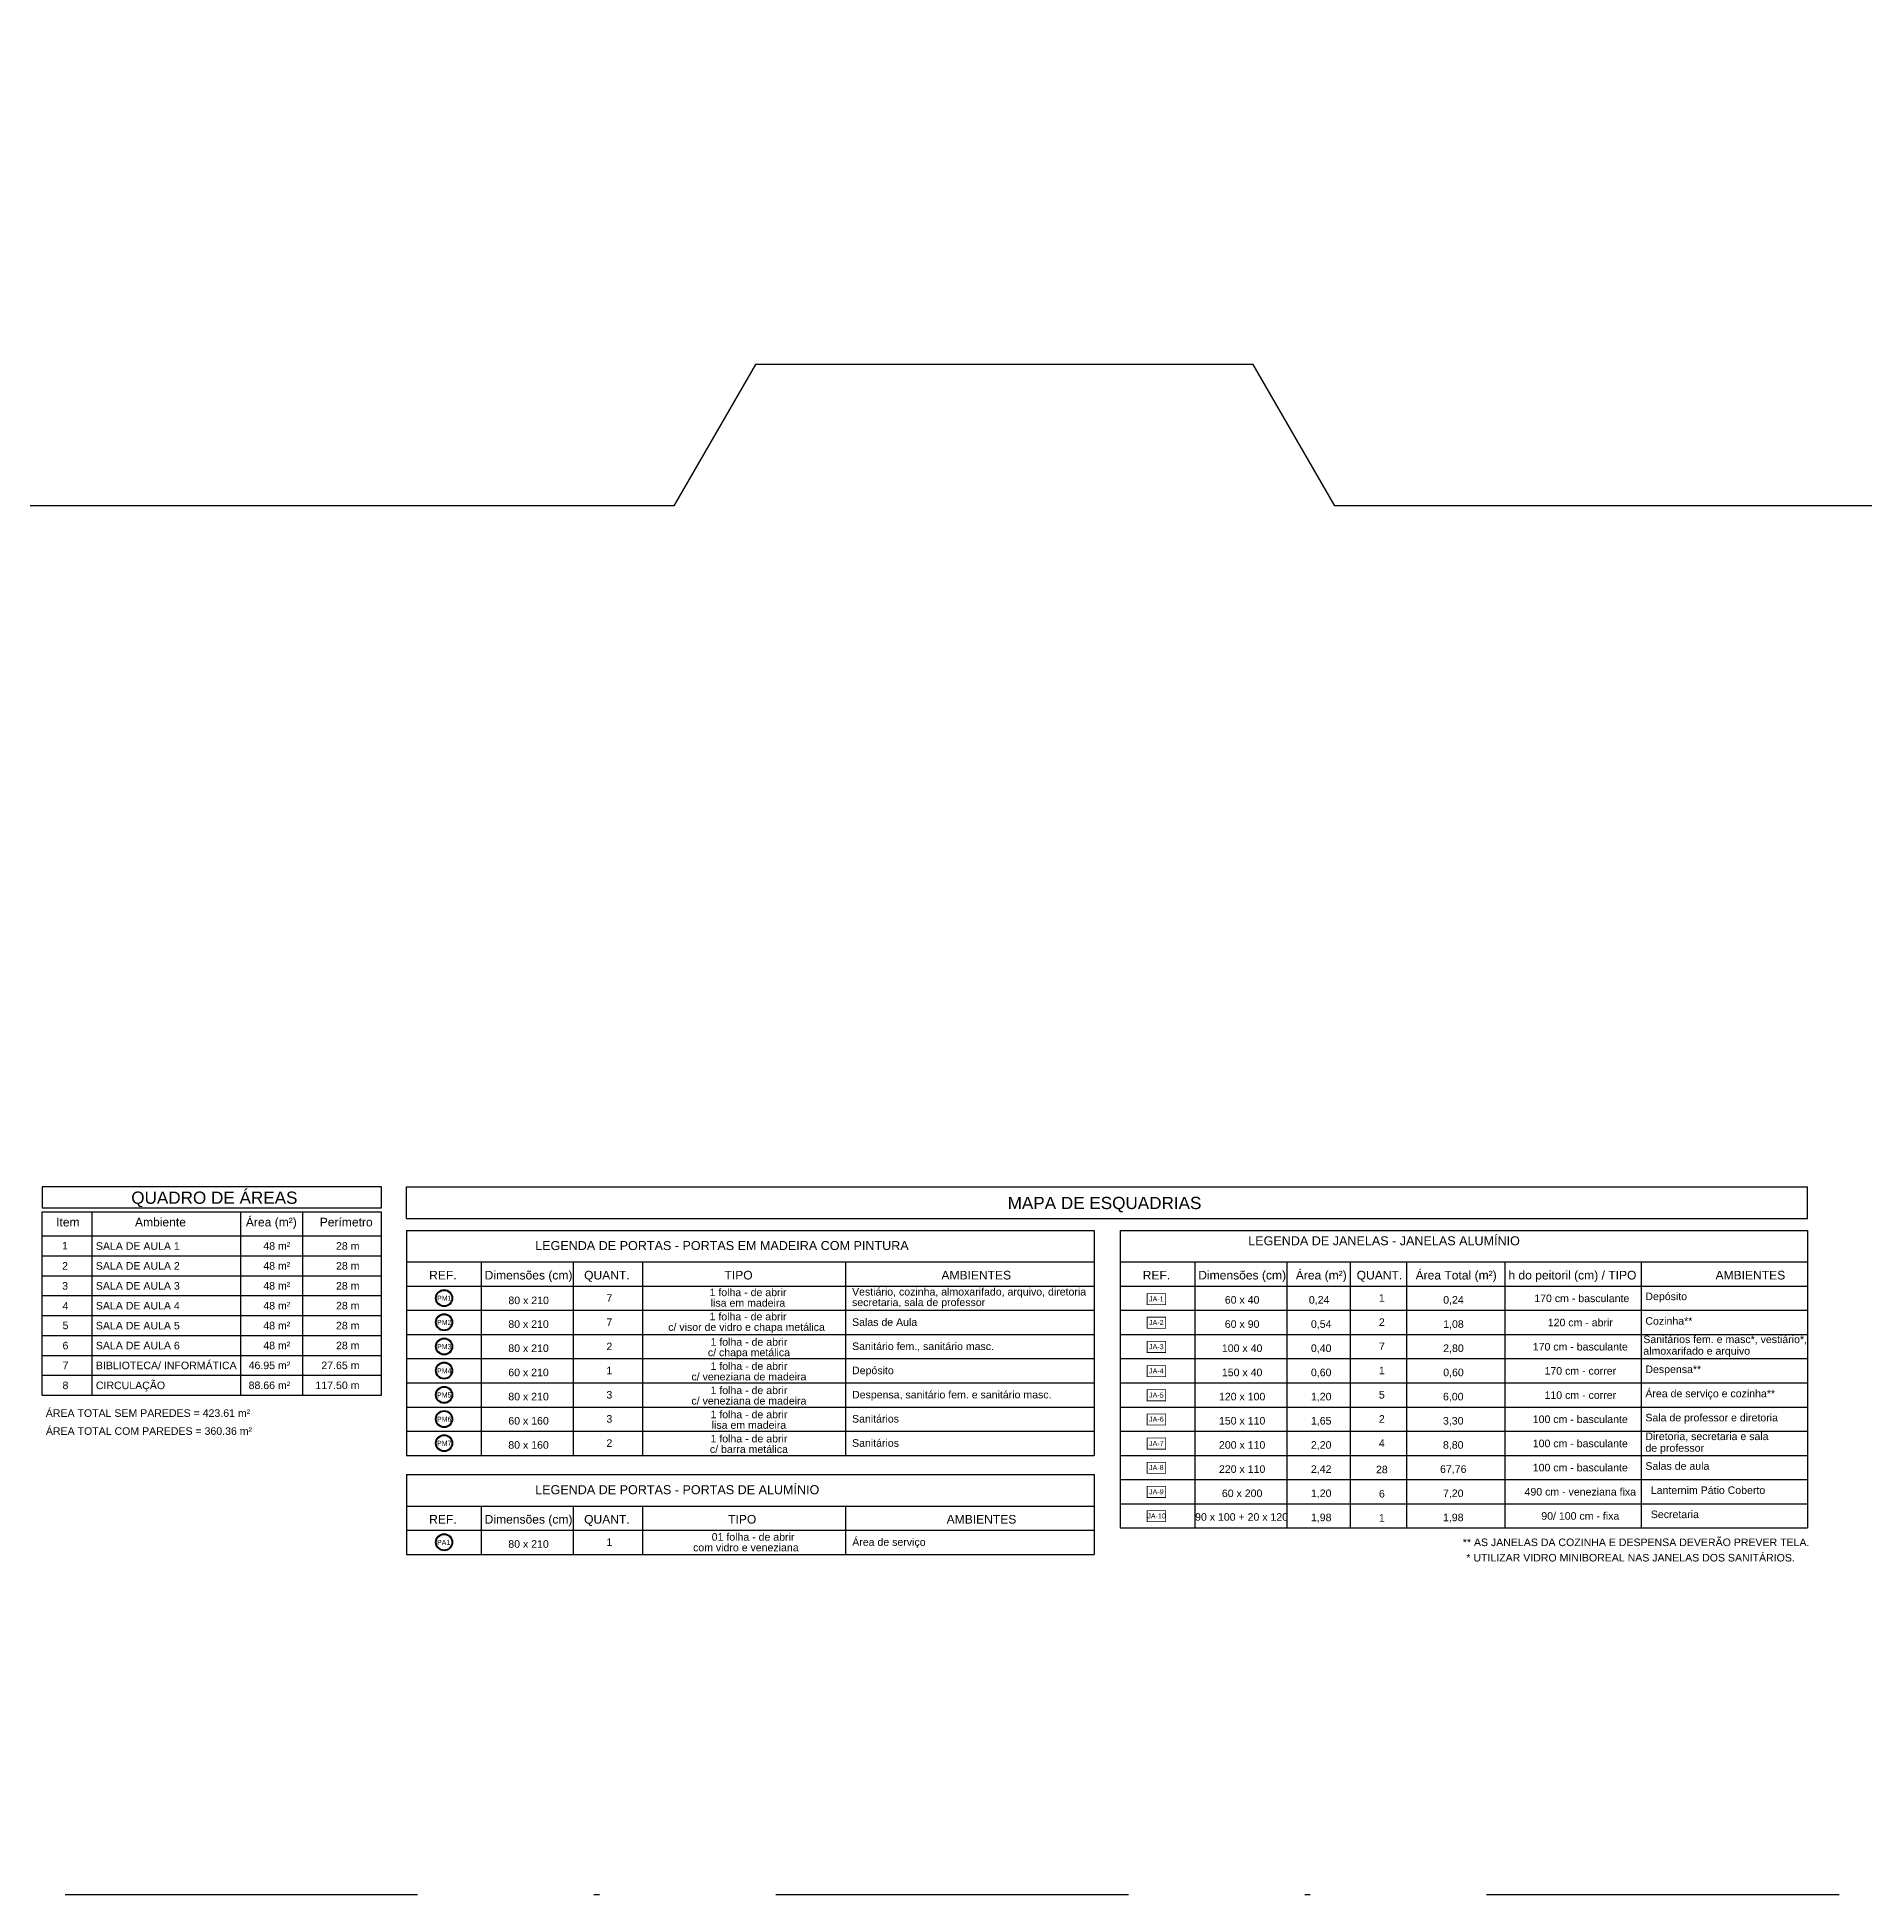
# Model space of a CAD drawing. Extents: x 183 to 373, y 23 to 105.
# Drawn here: x 302.51 to 335.42, y 23.15 to 56.61 of the extents above; entities that cross this region are included whole.
import ezdxf
from ezdxf.enums import TextEntityAlignment as Align

# ---------------------------------------------------------------- set-up
doc = ezdxf.new("R2010")
doc.units = 0
doc.header["$LTSCALE"] = 0.005
doc.linetypes.add('DASHDOT', pattern=[25.4, 12.7, -6.35, 0, -6.35])
doc.layers.get('0').update_dxf_attribs({"linetype": 'CONTINUOUS'})
for name, color, linetype in [('A-01', 1, 'CONTINUOUS'), ('A-COTAS', 1, 'CONTINUOUS'), ('A-TEXTO', 3, 'CONTINUOUS'), ('ARQ-SMB-1_100', 1, 'CONTINUOUS'), ('ARQ-TXT-1_100', 2, 'CONTINUOUS'), ('PAREDE2', 140, 'CONTINUOUS'), ('TEXTO', 3, 'CONTINUOUS')]:
    doc.layers.add(name, color=color, linetype=linetype)
doc.styles.add('A16-E50', font='arial.ttf', dxfattribs={"height": 0.08})
doc.styles.add('STYLE1', font='arial.ttf', dxfattribs={"height": 0.2})

msp = doc.modelspace()

# ---------------------------------------------------------------- hatches: boundary and pattern name
at = {"layer": 'ARQ-SMB-1_100'}
h = msp.add_hatch(color=252, dxfattribs=at)
edge = h.paths.add_edge_path()
edge.add_arc((309.837, 33.9), 0.153, 0, 360)
edge = h.paths.add_edge_path(flags=17)
edge.add_arc((309.837, 33.9), 0.14, 0, 360)
h = msp.add_hatch(color=252, dxfattribs=at)
edge = h.paths.add_edge_path()
edge.add_arc((309.837, 33.465), 0.153, 0, 360)
edge = h.paths.add_edge_path(flags=17)
edge.add_arc((309.837, 33.465), 0.14, 0, 360)
h = msp.add_hatch(color=252, dxfattribs=at)
edge = h.paths.add_edge_path()
edge.add_arc((309.837, 33.029), 0.153, 0, 360)
edge = h.paths.add_edge_path(flags=17)
edge.add_arc((309.837, 33.029), 0.14, 0, 360)
h = msp.add_hatch(color=252, dxfattribs=at)
edge = h.paths.add_edge_path()
edge.add_arc((309.837, 32.594), 0.153, 0, 360)
edge = h.paths.add_edge_path(flags=17)
edge.add_arc((309.837, 32.594), 0.14, 0, 360)
h = msp.add_hatch(color=252, dxfattribs=at)
edge = h.paths.add_edge_path()
edge.add_arc((309.837, 32.158), 0.153, 0, 360)
edge = h.paths.add_edge_path(flags=17)
edge.add_arc((309.837, 32.158), 0.14, 0, 360)
h = msp.add_hatch(color=252, dxfattribs=at)
edge = h.paths.add_edge_path()
edge.add_arc((309.837, 31.723), 0.153, 0, 360)
edge = h.paths.add_edge_path(flags=17)
edge.add_arc((309.837, 31.723), 0.14, 0, 360)
h = msp.add_hatch(color=252, dxfattribs=at)
edge = h.paths.add_edge_path()
edge.add_arc((309.837, 31.288), 0.153, 0, 360)
edge = h.paths.add_edge_path(flags=17)
edge.add_arc((309.837, 31.288), 0.14, 0, 360)
h = msp.add_hatch(color=252, dxfattribs=at)
edge = h.paths.add_edge_path()
edge.add_arc((309.837, 29.503), 0.153, 0, 360)
edge = h.paths.add_edge_path(flags=17)
edge.add_arc((309.837, 29.503), 0.14, 0, 360)

# ---------------------------------------------------------------- linework, layer by layer
at = {"linetype": 'DASHDOT', "ltscale": 100}
msp.add_lwpolyline([(183.343, 104.822), (373.361, 104.822), (373.361, 23.153), (183.343, 23.153)], close=True, dxfattribs=at)
at = {"layer": 'A-01', "color": 3}
msp.add_lwpolyline([(313.976, 48.169), (273.726, 48.169), (273.726, 98.169), (353.726, 98.169), (353.726, 48.169), (351.476, 48.169), (350.005, 50.717), (343.447, 50.717), (341.976, 48.169), (325.876, 48.169), (324.405, 50.717), (315.447, 50.717), (313.976, 48.169)], dxfattribs=at)
at = {"layer": 'A-COTAS'}
msp.add_line((303.493, 35.452, 2), (303.493, 32.152, 2), dxfattribs=at)
at = {"layer": 'A-COTAS', "color": 1}
for p, q in [((306.17, 35.452, 2), (306.17, 32.152)), ((307.286, 35.452, 2), (307.286, 32.152, 2))]:
    msp.add_line(p, q, dxfattribs=at)
at = {"layer": 'A-TEXTO', "color": 1}
for p, q in [((302.601, 32.152), (302.601, 35.452)), ((302.601, 35.452), (308.712, 35.452)), ((308.712, 32.152), (308.712, 35.452)), ((302.601, 35.02), (308.712, 35.02)), ((302.601, 34.662), (308.712, 34.662)), ((302.601, 34.303), (308.712, 34.303)), ((302.601, 33.945), (308.712, 33.945)), ((302.601, 33.586), (308.712, 33.586)), ((302.601, 33.227), (308.712, 33.227)), ((302.601, 32.869), (308.712, 32.869)), ((302.601, 32.51), (308.712, 32.51)), ((302.601, 32.152), (308.712, 32.152))]:
    msp.add_line(p, q, dxfattribs=at)
at = {"layer": 'ARQ-SMB-1_100', "color": 1}
msp.add_lwpolyline([(302.601, 35.902), (302.601, 35.527), (308.712, 35.527), (308.712, 35.902)], close=True, dxfattribs=at)
at = {"layer": 'ARQ-SMB-1_100', "color": 252, "ltscale": 10, "const_width": 0.0133}
for points in [[(322.499, 33.782), (322.832, 33.782), (322.832, 33.982), (322.499, 33.982)], [(322.499, 33.357), (322.832, 33.357), (322.832, 33.557), (322.499, 33.557)], [(322.499, 32.921), (322.832, 32.921), (322.832, 33.121), (322.499, 33.121)], [(322.499, 32.486), (322.832, 32.486), (322.832, 32.686), (322.499, 32.686)], [(322.499, 32.05), (322.832, 32.05), (322.832, 32.25), (322.499, 32.25)], [(322.499, 31.615), (322.832, 31.615), (322.832, 31.815), (322.499, 31.815)], [(322.499, 31.18), (322.832, 31.18), (322.832, 31.38), (322.499, 31.38)], [(322.499, 30.744), (322.832, 30.744), (322.832, 30.944), (322.499, 30.944)], [(322.499, 30.309), (322.832, 30.309), (322.832, 30.509), (322.499, 30.509)], [(322.499, 29.873), (322.832, 29.873), (322.832, 30.073), (322.499, 30.073)]]:
    msp.add_lwpolyline(points, close=True, dxfattribs=at)
at = {"layer": 'ARQ-SMB-1_100', "color": 252}
for centre, radius in [((309.837, 33.9), 0.153), ((309.837, 33.9), 0.14), ((309.837, 33.465), 0.153), ((309.837, 33.465), 0.14), ((309.837, 33.029), 0.153), ((309.837, 33.029), 0.14), ((309.837, 32.594), 0.153), ((309.837, 32.594), 0.14), ((309.837, 32.158), 0.153), ((309.837, 32.158), 0.14), ((309.837, 31.723), 0.153), ((309.837, 31.723), 0.14), ((309.837, 31.288), 0.153), ((309.837, 31.288), 0.14), ((309.837, 29.503), 0.153), ((309.837, 29.503), 0.14)]:
    msp.add_circle(centre, radius, dxfattribs=at)
at = {"layer": 'TEXTO', "color": 1}
for p, q in [((309.162, 35.902), (334.393, 35.902)), ((309.162, 35.336), (309.162, 35.902)), ((309.162, 35.336), (309.162, 35.902)), ((334.393, 35.336), (334.393, 35.902)), ((309.162, 35.336), (334.393, 35.336)), ((309.162, 35.118), (321.542, 35.118)), ((309.162, 35.118), (309.162, 31.068)), ((321.542, 35.118), (321.542, 31.068)), ((322.013, 35.118), (334.393, 35.118)), ((322.013, 35.118), (322.013, 29.762)), ((322.013, 35.118), (334.393, 35.118)), ((334.393, 35.118), (334.393, 29.762)), ((309.162, 34.552), (321.542, 34.552)), ((310.513, 31.068), (310.513, 34.552)), ((312.169, 31.068), (312.169, 34.552)), ((313.417, 31.068), (313.417, 34.552)), ((317.07, 31.068), (317.07, 34.552)), ((322.013, 34.552), (334.393, 34.552)), ((323.363, 29.762), (323.363, 34.552)), ((325.019, 29.762), (325.019, 34.552)), ((326.16, 29.762), (326.16, 34.552)), ((327.172, 29.762), (327.172, 34.552)), ((328.944, 29.762), (328.944, 34.552)), ((331.399, 29.762), (331.399, 34.552)), ((309.162, 34.117), (321.542, 34.117)), ((322.013, 34.117), (334.393, 34.117)), ((309.162, 33.681), (321.542, 33.681)), ((322.013, 33.681), (334.393, 33.681)), ((309.162, 33.246), (321.542, 33.246)), ((322.013, 33.246), (334.393, 33.246)), ((309.162, 32.81), (321.542, 32.81)), ((322.013, 32.81), (334.393, 32.81)), ((309.162, 32.375), (321.542, 32.375)), ((322.013, 32.375), (334.393, 32.375)), ((309.162, 31.939), (321.542, 31.939)), ((322.013, 31.939), (334.393, 31.939)), ((309.162, 31.504), (321.542, 31.504)), ((322.013, 31.504), (334.393, 31.504)), ((309.162, 31.068), (321.542, 31.068)), ((322.013, 31.068), (334.393, 31.068)), ((309.162, 30.721), (309.162, 29.284)), ((309.162, 30.721), (321.542, 30.721)), ((309.162, 30.721), (321.542, 30.721)), ((321.542, 30.721), (321.542, 29.284)), ((322.013, 30.633), (334.393, 30.633)), ((309.162, 30.155), (321.542, 30.155)), ((310.513, 29.284), (310.513, 30.155)), ((312.169, 29.284), (312.169, 30.155)), ((313.417, 29.284), (313.417, 30.155)), ((317.07, 29.284), (317.07, 30.155)), ((322.013, 30.198), (334.393, 30.198)), ((322.013, 30.198), (334.393, 30.198)), ((322.013, 30.198), (334.393, 30.198)), ((322.013, 30.198), (334.393, 30.198)), ((322.013, 30.198), (334.393, 30.198)), ((309.162, 29.72), (321.542, 29.72)), ((322.013, 29.762), (334.393, 29.762)), ((309.162, 29.284), (321.542, 29.284))]:
    msp.add_line(p, q, dxfattribs=at)

# ---------------------------------------------------------------- texts
at = {"layer": 'ARQ-SMB-1_100', "style": 'A16-E50'}
for tag, p in [('PM1', (309.708, 33.852)), ('JA-1', (322.533, 33.841)), ('PM2', (309.708, 33.416)), ('JA-2', (322.533, 33.416)), ('PM3', (309.708, 32.981)), ('JA-3', (322.533, 32.98)), ('PM4', (309.708, 32.545)), ('JA-4', (322.533, 32.545)), ('PM5', (309.708, 32.11)), ('JA-5', (322.533, 32.109)), ('PM6', (309.708, 31.674)), ('JA-6', (322.533, 31.674)), ('PM7', (309.708, 31.239)), ('JA-7', (322.533, 31.238)), ('JA-8', (322.533, 30.803)), ('JA-9', (322.533, 30.367)), ('JA-10', (322.502, 29.932)), ('PA1', (309.708, 29.454))]:
    msp.add_attdef(tag, p, '', height=0.0912, dxfattribs=at)
at = {"layer": 'ARQ-TXT-1_100', "style": 'STYLE1'}
for s, height, p in [('1', 0.136, (303.063, 34.737, 2)), ('48 m²', 0.1361, (307.067, 34.731)), ('28 m', 0.1361, (308.313, 34.731)), ('2', 0.136, (303.064, 34.371, 2)), ('48 m²', 0.1361, (307.067, 34.373)), ('28 m', 0.1361, (308.313, 34.373)), ('3', 0.136, (303.064, 34.012, 2)), ('48 m²', 0.1361, (307.067, 34.014)), ('28 m', 0.1361, (308.313, 34.014)), ('4', 0.136, (303.071, 33.651, 2)), ('48 m²', 0.1361, (307.067, 33.655)), ('28 m', 0.1361, (308.313, 33.656)), ('5', 0.136, (303.071, 33.3)), ('48 m²', 0.1361, (307.067, 33.297)), ('28 m', 0.1361, (308.313, 33.297)), ('6', 0.136, (303.071, 32.937)), ('48 m²', 0.1361, (307.067, 32.938)), ('28 m', 0.1361, (308.313, 32.938)), ('7', 0.136, (303.071, 32.579, -2)), ('46.95 m²', 0.1361, (307.067, 32.58)), ('27.65 m', 0.1361, (308.313, 32.58)), ('8', 0.136, (303.071, 32.22, -2)), ('88.66 m²', 0.1361, (307.067, 32.221)), ('117.50 m', 0.1361, (308.313, 32.221))]:
    msp.add_text(s, height=height, dxfattribs=at).set_placement(p, align=Align.BOTTOM_RIGHT)
for s, height, p in [('SALA DE AULA 1', 0.13608, (303.566, 34.73)), ('SALA DE AULA 2', 0.13608, (303.566, 34.372)), ('SALA DE AULA 3', 0.13608, (303.566, 34.013)), ('SALA DE AULA 4', 0.13608, (303.566, 33.655)), ('SALA DE AULA 5', 0.13608, (303.566, 33.296)), ('SALA DE AULA 6', 0.13608, (303.566, 32.937)), ('BIBLIOTECA/ INFORMÁTICA ', 0.13608, (303.566, 32.579)), ('CIRCULAÇÃO', 0.1361, (303.566, 32.22)), ('ÁREA TOTAL SEM PAREDES = 423.61 m²', 0.13608, (302.664, 31.721, 2))]:
    msp.add_text(s, height=height, dxfattribs=at).set_placement(p, align=Align.BOTTOM_LEFT)
for s, height, p in [('80 x 210', 0.1361, (311.36, 33.792)), ('7', 0.136, (312.813, 33.834)), ('1 folha - de abrir', 0.13608, (315.31, 33.936)), ('lisa em madeira', 0.13608, (315.31, 33.747)), ('60 x 40', 0.1361, (324.209, 33.801)), ('0,24', 0.1361, (325.596, 33.801)), ('1', 0.136, (326.725, 33.834)), ('0,24', 0.1361, (328.015, 33.801)), ('170 cm - basculante', 0.13608, (330.326, 33.828)), ('80 x 210', 0.1361, (311.358, 33.365)), ('7', 0.136, (312.813, 33.399)), ('1 folha - de abrir', 0.13608, (315.31, 33.501)), ('60 x 90', 0.1361, (324.209, 33.365)), ('0,54', 0.1361, (325.633, 33.365)), ('2', 0.136, (326.725, 33.399)), ('1,08', 0.1361, (328.015, 33.365)), ('120 cm - abrir', 0.13608, (330.299, 33.393)), ('c/ visor de vidro e chapa metálica ', 0.13608, (315.31, 33.311)), ('1 folha - de abrir', 0.13608, (315.327, 33.043)), ('80 x 210', 0.1361, (311.358, 32.93)), ('2', 0.136, (312.813, 32.963)), ('c/ chapa metálica', 0.13608, (315.327, 32.854)), ('100 x 40', 0.1361, (324.209, 32.93)), ('0,40', 0.1361, (325.633, 32.93)), ('7', 0.136, (326.725, 32.963)), ('2,80', 0.1361, (328.015, 32.93)), ('170 cm - basculante', 0.13608, (330.299, 32.957)), ('60 x 210', 0.1361, (311.358, 32.494)), ('1', 0.136, (312.813, 32.528)), ('c/ veneziana de madeira', 0.13608, (315.327, 32.418)), ('1 folha - de abrir', 0.13608, (315.327, 32.608)), ('150 x 40', 0.1361, (324.209, 32.494)), ('0,60', 0.1361, (325.633, 32.494)), ('1', 0.136, (326.725, 32.528)), ('0,60', 0.1361, (328.015, 32.494)), ('170 cm - correr', 0.13608, (330.299, 32.522)), ('80 x 210', 0.1361, (311.358, 32.059)), ('3', 0.136, (312.813, 32.092)), ('c/ veneziana de madeira', 0.13608, (315.327, 31.983)), ('1 folha - de abrir', 0.13608, (315.327, 32.172)), ('120 x 100', 0.1361, (324.209, 32.059)), ('1,20', 0.1361, (325.633, 32.059)), ('5', 0.136, (326.725, 32.092)), ('6,00', 0.1361, (328.011, 32.059)), ('110 cm - correr', 0.13608, (330.299, 32.086)), ('3', 0.136, (312.813, 31.657)), ('1 folha - de abrir', 0.13608, (315.327, 31.737)), ('2', 0.136, (326.725, 31.657)), ('100 cm - basculante', 0.13608, (330.299, 31.651)), ('60 x 160', 0.1361, (311.358, 31.623)), ('lisa em madeira', 0.13608, (315.327, 31.547)), ('150 x 110', 0.1361, (324.209, 31.623)), ('1,65', 0.1361, (325.633, 31.623)), ('3,30', 0.1361, (328.011, 31.623)), ('80 x 160', 0.1361, (311.358, 31.188)), ('2', 0.136, (312.813, 31.221)), ('c/ barra metálica', 0.13608, (315.327, 31.112)), ('1 folha - de abrir', 0.13608, (315.327, 31.301)), ('200 x 110', 0.1361, (324.209, 31.188)), ('2,20', 0.1361, (325.633, 31.188)), ('4', 0.136, (326.725, 31.221)), ('8,80', 0.1361, (328.011, 31.188)), ('100 cm - basculante', 0.13608, (330.299, 31.215)), ('220 x 110', 0.1361, (324.209, 30.753)), ('2,42', 0.1361, (325.633, 30.753)), ('28', 0.1361, (326.725, 30.745)), ('67,76', 0.1361, (328.011, 30.753)), ('100 cm - basculante', 0.13608, (330.299, 30.78)), ('60 x 200', 0.1361, (324.209, 30.317)), ('1,20', 0.1361, (325.633, 30.317)), ('6', 0.136, (326.725, 30.309)), ('7,20', 0.1361, (328.011, 30.317)), ('490 cm - veneziana fixa', 0.13608, (330.299, 30.344)), ('90 x 100 + 20 x 120', 0.13608, (324.199, 29.891)), ('1,98', 0.1361, (325.633, 29.882)), ('1', 0.136, (326.725, 29.874)), ('1,98', 0.1361, (328.011, 29.882)), ('90/ 100 cm - fixa', 0.13608, (330.299, 29.909)), ('80 x 210', 0.1361, (311.358, 29.404)), ('1', 0.136, (312.813, 29.437)), ('com vidro e veneziana  ', 0.13608, (315.324, 29.341)), ('01 folha - de abrir', 0.13608, (315.401, 29.531))]:
    msp.add_text(s, height=height, dxfattribs=at).set_placement(p, align=Align.CENTER)
for s, height, p in [('Vestiário, cozinha, almoxarifado, arquivo, diretoria', 0.13608, (317.184, 33.947)), ('secretaria, sala de professor', 0.13608, (317.184, 33.757)), ('Depósito', 0.1361, (331.471, 33.864)), ('Salas de Aula', 0.13608, (317.184, 33.4)), ('Cozinha**', 0.1361, (331.471, 33.421)), ('Sanitários fem. e masc*, vestiário*,', 0.13608, (331.434, 33.09)), ('Sanitário fem., sanitário masc.  ', 0.13608, (317.184, 32.965)), ('almoxarifado e arquivo', 0.13608, (331.434, 32.882)), ('Depósito', 0.1361, (317.184, 32.53)), ('Despensa**', 0.1361, (331.471, 32.551)), ('Despensa, sanitário fem. e sanitário masc.', 0.13608, (317.184, 32.094)), ('Área de serviço e cozinha**', 0.13608, (331.471, 32.115)), ('Sanitários', 0.1361, (317.184, 31.659)), ('Sala de professor e diretoria', 0.13608, (331.471, 31.68)), ('ÁREA TOTAL COM PAREDES = 360.36 m²', 0.13608, (302.666, 31.438, 2)), ('Diretoria, secretaria e sala  ', 0.13608, (331.471, 31.343)), ('Sanitários', 0.1361, (317.184, 31.223)), ('de professor', 0.13608, (331.471, 31.134)), ('Salas de aula', 0.13608, (331.471, 30.809)), ('Lanternim Pátio Coberto', 0.13608, (331.569, 30.373)), ('Secretaria', 0.1361, (331.569, 29.938)), ('Área de serviço', 0.13608, (317.188, 29.439)), ('** AS JANELAS DA COZINHA E DESPENSA DEVERÃO PREVER TELA.   ', 0.13608, (328.183, 29.434)), ('* UTILIZAR VIDRO MINIBOREAL NAS JANELAS DOS SANITÁRIOS.   ', 0.13608, (328.247, 29.157))]:
    msp.add_text(s, height=height, dxfattribs=at).set_placement(p)
at = {"layer": 'PAREDE2', "color": 4, "style": 'STYLE1'}
msp.add_text('QUADRO DE ÁREAS', height=0.22032, dxfattribs=at).set_placement((307.196, 35.533), align=Align.BOTTOM_RIGHT)
msp.add_text('MAPA DE ESQUADRIAS', height=0.22032, dxfattribs=at).set_placement((321.731, 35.504), align=Align.CENTER)
at = {"layer": 'TEXTO', "style": 'STYLE1'}
for s, p in [('Item', (303.273, 35.145, 2)), ('Área (m²)', (307.184, 35.145)), ('Perímetro', (308.551, 35.145))]:
    msp.add_text(s, height=0.1555, dxfattribs=at).set_placement(p, align=Align.BOTTOM_RIGHT)
msp.add_text('Ambiente', height=0.1555, dxfattribs=at).set_placement((304.27, 35.145), align=Align.BOTTOM_LEFT)
at = {"layer": 'TEXTO', "color": 3, "style": 'STYLE1'}
for s, p in [('LEGENDA DE PORTAS - PORTAS EM MADEIRA COM PINTURA', (311.477, 34.766)), ('LEGENDA DE JANELAS - JANELAS ALUMÍNIO', (324.319, 34.852)), ('LEGENDA DE PORTAS - PORTAS DE ALUMÍNIO', (311.477, 30.369))]:
    msp.add_text(s, height=0.162, dxfattribs=at).set_placement(p)
at = {"layer": 'TEXTO', "style": 'STYLE1'}
for s, height, p in [('REF.', 0.1555, (309.815, 34.236)), ('Dimensões (cm)', 0.15552, (311.358, 34.236)), ('QUANT.', 0.1555, (312.769, 34.236)), ('TIPO', 0.1555, (315.14, 34.236)), ('AMBIENTES', 0.1555, (319.421, 34.236)), ('REF.', 0.1555, (322.666, 34.236)), ('Dimensões (cm)', 0.15552, (324.209, 34.236)), ('Área (m²)', 0.1555, (325.634, 34.236)), ('QUANT.', 0.1555, (326.682, 34.236)), ('Área Total (m²)', 0.15552, (328.063, 34.236)), ('h do peitoril (cm) / TIPO', 0.15552, (330.157, 34.236)), ('AMBIENTES', 0.1555, (333.362, 34.236)), ('REF.', 0.1555, (309.815, 29.839)), ('Dimensões (cm)', 0.15552, (311.358, 29.839)), ('QUANT.', 0.1555, (312.769, 29.839)), ('TIPO', 0.1555, (315.206, 29.839)), ('AMBIENTES', 0.1555, (319.515, 29.839))]:
    msp.add_text(s, height=height, dxfattribs=at).set_placement(p, align=Align.CENTER)

doc.saveas('drawing.dxf')
